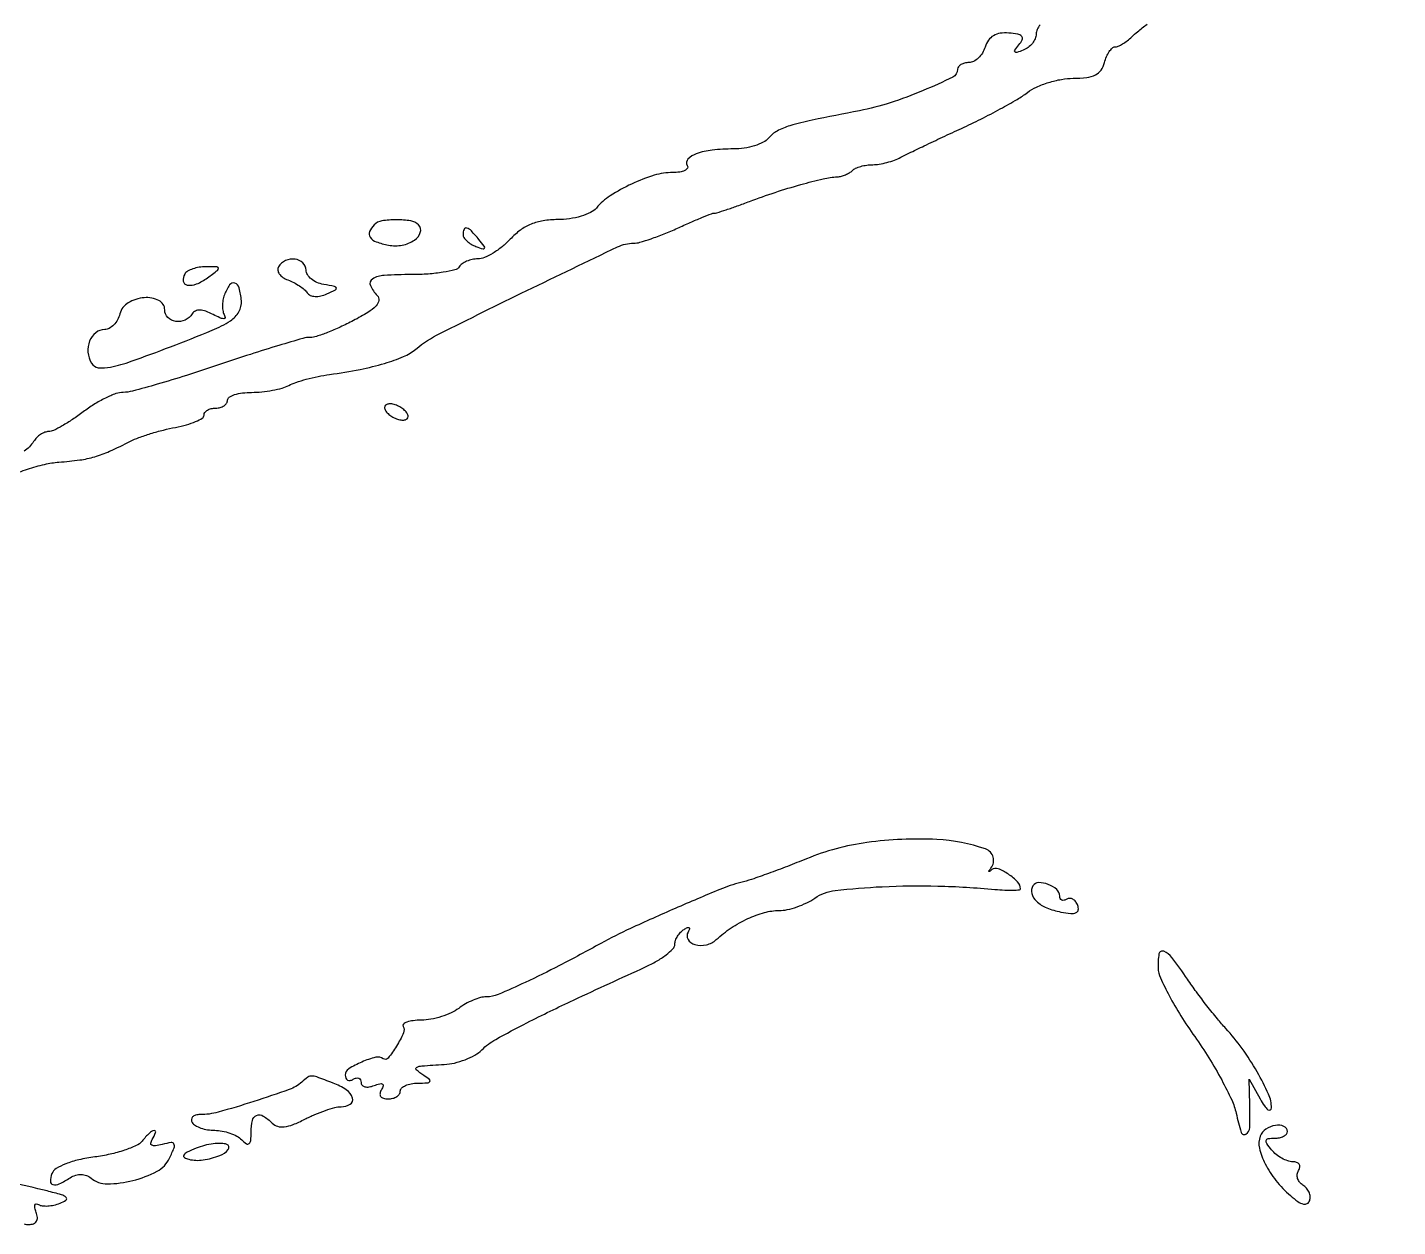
# Model space of a CAD drawing. Extents: x 0 to 4160, y 0 to 3120.
# Drawn here: x 1687.5 to 1862, y 1642.7 to 1795.5 of the extents above; entities that cross this region are included whole.
import ezdxf

# ---------------------------------------------------------------- set-up
doc = ezdxf.new("R2010")
doc.units = 0

msp = doc.modelspace()

# ---------------------------------------------------------------- linework, layer by layer
for points in [[(4159.499279, 606.274193, 0.000001), (4159.667734, 974.478125, 0.000057)], [(757.647081, 3119.740147, 0.000002), (520.492565, 3119.487217, 0.4139)], [(1964.75, 0.149832, 0.000016), (2717.930904, 0.232101, 0.000028), (3351.473438, 0.357111)], [(1685.339509, 1738.409505, -0.020787), (1687.517517, 1739.219193, -0.020984), (1689.696019, 1739.827731, -0.038728), (1691.512402, 1740.107855, 0.014847), (1694.176151, 1740.389364, 0.037453), (1696.081971, 1740.795286, 0.035194), (1697.973165, 1741.496544, 0.011823), (1700.626892, 1742.775464, -0.030938), (1701.694717, 1743.240691, -0.012704), (1703.193298, 1743.743328, -0.012512), (1704.833895, 1744.203011, -0.015681), (1706.376892, 1744.542883, 0.022267), (1707.765016, 1744.867861, 0.033522), (1708.935712, 1745.283978, 0.035669), (1709.784366, 1745.725627, 0.26058), (1710, 1746.111291, -0.165169), (1710.115131, 1746.450308, -0.095581), (1710.440625, 1746.738942, -0.07661), (1710.926274, 1746.934013, -0.057319), (1711.5, 1747, 0.064853), (1712.073457, 1747.074694, 0.082425), (1712.559375, 1747.29375, 0.098894), (1712.884432, 1747.618646, 0.148195), (1713, 1748, -0.258241), (1713.212748, 1748.384447, -0.06123), (1713.900562, 1748.70625, -0.047939), (1714.891262, 1748.927269, -0.030934), (1716.065741, 1749, 0.025225), (1717.363021, 1749.065489, 0.021195), (1718.725672, 1749.262051, 0.021723), (1719.956297, 1749.549006, 0.053694), (1720.815741, 1749.892089, -0.042017), (1721.69969, 1750.269062, -0.014445), (1723.033374, 1750.667399, -0.014239), (1724.536473, 1751.023903, -0.016009), (1726, 1751.278722, 0.013044), (1729.877011, 1751.930103, 0.023402), (1733.012012, 1752.695096, 0.02843), (1735.424859, 1753.556708, 0.073507), (1737, 1754.515025, -0.057631), (1740.031984, 1756.493641, -0.002651), (1751.114465, 1761.953434, -0.00156), (1762.685677, 1767.533396, -0.112017), (1764.74228, 1768, 0.07081), (1765.516329, 1768.110173, 0.012041), (1766.940361, 1768.561387, 0.012934), (1768.598464, 1769.179445, 0.0112), (1770.304864, 1769.911105, -0.004239), (1771.948508, 1770.643109, -0.006125), (1773.414554, 1771.259931, -0.00337), (1774.659318, 1771.756043, -0.094934), (1775, 1771.819172, 0.079096), (1775.340638, 1771.871277, 0.003208), (1776.528125, 1772.259621, 0.005545), (1777.93119, 1772.745816, 0.003894), (1779.5, 1773.32284, -0.010587), (1782.763891, 1774.473974, -0.011091), (1786.023634, 1775.467041, -0.01104), (1788.880629, 1776.200981, -0.043373), (1790.679421, 1776.459399, 0.049857), (1791.185013, 1776.538723, 0.035426), (1791.728953, 1776.722654, 0.035932), (1792.228151, 1776.975434, 0.061285), (1792.596087, 1777.262754, -0.091472), (1793.007741, 1777.546175, -0.035668), (1793.659295, 1777.783434, -0.033823), (1794.41908, 1777.945609, -0.035684), (1795.180236, 1778, 0.040381), (1796.01333, 1778.067392, 0.023537), (1796.994687, 1778.275023, 0.023424), (1797.964246, 1778.577499, 0.03633), (1798.763569, 1778.936249, -0.010584), (1799.782565, 1779.458144, -0.001791), (1801.752423, 1780.406254, -0.001957), (1804.075548, 1781.503024, -0.00174), (1806.5, 1782.625788, 0.008717), (1808.972013, 1783.812744, 0.008341), (1811.438052, 1785.102122, 0.008306), (1813.575958, 1786.31221, 0.029424), (1814.884859, 1787.189539, -0.055774), (1816.048318, 1787.883632, -0.031517), (1817.585176, 1788.468177, -0.03108), (1819.229606, 1788.867636, -0.044069), (1820.728478, 1789, 0.028974), (1822.438845, 1789.099196, 0.087626), (1823.552583, 1789.432364, 0.123182), (1824.267, 1790.047178, 0.090063), (1824.710251, 1791, -0.035727), (1824.970102, 1791.765614, -0.04752), (1825.318135, 1792.4125, -0.056184), (1825.696768, 1792.861288, -0.191732), (1826.045203, 1793, 0.104918), (1826.445955, 1793.085028, 0.030828), (1827.006805, 1793.376856, 0.029481), (1827.613024, 1793.791912, 0.027834), (1828.178571, 1794.282913, -0.022009), (1828.912644, 1794.935364, -0.005847), (1830.139955, 1795.909492, -0.005919)], [(1816.514062, 1795.809261, 0.071041), (1816.130743, 1795.224859, 0.110112), (1816, 1794.638374, -0.102214), (1815.877786, 1794.046785, -0.066777), (1815.517826, 1793.447366, -0.063175), (1814.986093, 1792.931287, -0.069579), (1814.358556, 1792.584097, -0.014331), (1813.528371, 1792.292533, -0.308001), (1813.291816, 1792.362731, -0.340825), (1813.285306, 1792.596819, -0.015894), (1813.803752, 1793.263536, 0.063542), (1814.21891, 1793.917251, 0.295542), (1814.16125, 1794.339149, 0.172151), (1813.67546, 1794.616834, 0.023943), (1812.507394, 1794.770079, 0.057868), (1811.418148, 1794.734085, 0.096954), (1810.558034, 1794.427949, 0.105043), (1809.9225, 1793.842304, 0.077549), (1809.494811, 1792.983651, -0.06126), (1809.147245, 1792.2252, -0.06327), (1808.629336, 1791.582697, -0.070107), (1808.027314, 1791.147431, -0.122106), (1807.432612, 1791, 0.057285), (1806.88466, 1790.937014, 0.076582), (1806.42083, 1790.750809, 0.095561), (1806.109956, 1790.475297, 0.165252), (1806, 1790.15169, -0.286681), (1805.376718, 1789.153966, -0.013517), (1801.609091, 1787.439753, -0.021709), (1797.385146, 1785.866474, -0.030725), (1793.5, 1784.86737, 0.002961), (1787.461638, 1783.667216, 0.022319), (1784.639417, 1782.956344, 0.049793), (1783.000526, 1782.280972, 0.097225), (1781.909722, 1781.391222, -0.103897), (1781.236255, 1780.856544, -0.040269), (1780.126146, 1780.408671, -0.037677), (1778.805721, 1780.102755, -0.038104), (1777.459343, 1780, 0.026546), (1774.73298, 1779.855153, 0.05927), (1772.711997, 1779.393538, 0.116359), (1771.650607, 1778.706257, 0.341983), (1771.564761, 1777.895215, -0.278537), (1771.568236, 1777.556876, -0.147947), (1771.24893, 1777.262969, -0.076866), (1770.596682, 1777.063484, -0.03586), (1769.712655, 1777, 0.074404), (1767.354718, 1776.647168, 0.034484), (1764.455574, 1775.535989, 0.034473), (1761.744099, 1774.041052, 0.076469), (1759.98278, 1772.479251, -0.107331), (1759.253344, 1771.908172, -0.039754), (1758.030907, 1771.43274, -0.037), (1756.56478, 1771.108753, -0.035895), (1755.051869, 1771, 0.038866), (1753.207092, 1770.856385, 0.059158), (1751.661448, 1770.422677, 0.061172), (1750.297432, 1769.652637, 0.04515), (1749, 1768.5, -0.033841), (1747.9709, 1767.54331, -0.033859), (1746.822322, 1766.734375, -0.035888), (1745.725586, 1766.171514, -0.100945), (1744.884703, 1766, 0.051237), (1744.163081, 1765.925858, 0.048112), (1743.455446, 1765.70625, 0.051646), (1742.864611, 1765.383271, 0.103809), (1742.5, 1765, -0.194165), (1741.967949, 1764.60908, -0.021638), (1740.465225, 1764.29375, -0.023783), (1738.570094, 1764.072902, -0.017115), (1736.440983, 1764, 0.014501), (1732.948537, 1763.898689, 0.122873), (1731.460424, 1763.434248, 0.374929), (1731.198557, 1762.606324, 0.093854), (1732.065101, 1761.334899, -0.241276), (1732.264482, 1760.716508, -0.150277), (1731.918814, 1760.018696, -0.06589), (1730.889319, 1759.18455, -0.017222), (1729.034307, 1758.134899, -0.012707), (1727.363999, 1757.31757, -0.014687), (1725.732265, 1756.627127, -0.01381), (1724.325284, 1756.124195, -0.079085), (1723.544994, 1756, 0.069565), (1722.604845, 1755.868561, 0.003299), (1719.537525, 1754.971875, 0.005366), (1715.903513, 1753.840813, 0.00383), (1711.859262, 1752.5, -0.005063), (1707.782251, 1751.159476, -0.006726), (1704.046821, 1750.028125, -0.004918), (1700.905277, 1749.155968, -0.065334), (1699.716753, 1749, 0.087863), (1698.786924, 1748.835334, 0.025774), (1697.447236, 1748.265625, 0.025024), (1695.979587, 1747.456852, 0.024481), (1694.588887, 1746.5, -0.014951), (1693.2529, 1745.542789, -0.018377), (1691.94917, 1744.734375, -0.017029), (1690.821155, 1744.141016, -0.113025), (1690.205299, 1744, 0.093692), (1689.723409, 1743.908902, 0.051765), (1689.189335, 1743.632812, 0.049107), (1688.68759, 1743.228159, 0.056268), (1688.29969, 1742.75, -0.100332), (1687.08569, 1741.495847, -0.019256)], [(1687.070147, 1643.093361, 0.074848), (1687.690322, 1643, 0.086522), (1688.291078, 1643.104742, 0.173353), (1688.658315, 1643.406926, 0.158302), (1688.770343, 1643.896443, 0.069458), (1688.618443, 1644.551938, -0.036117), (1688.448193, 1645.113824, -0.129949), (1688.461724, 1645.484909, -0.314558), (1688.635099, 1645.621249, -0.153806), (1688.921212, 1645.548693, 0.110647), (1689.394776, 1645.384804, 0.042279), (1690.09621, 1645.364969, 0.039264), (1690.889252, 1645.472463, 0.038695), (1691.659758, 1645.702866, 0.059508), (1692.413923, 1646.102026, 0.47619), (1692.439961, 1646.442649, 0.120651), (1691.836372, 1646.786727, 0.009078), (1690, 1647.27487, 0.005077), (1685.329393, 1648.375854, 0.027193)]]:
    msp.add_lwpolyline(points, format="xyb")
for points in [[(1731.666667, 1770.333333, 0.099392), (1731.092084, 1769.470079, 0.256905), (1731.17426, 1768.751109, 0.155421), (1731.938484, 1768.17533, 0.037123), (1733.49365, 1767.756463, 0.09354), (1735.243383, 1767.752358, 0.102732), (1736.811004, 1768.394787, 0.165917), (1737.553971, 1769.375614, 0.283455), (1737.324657, 1770.342009, 0.159454), (1736.340171, 1770.841044, 0.038629), (1734.496648, 1770.98084, 0.038652), (1732.652996, 1770.835262, 0.158645)], [(1743, 1769.106989, 0.148172), (1743.117443, 1768.719384, 0.058677), (1743.482174, 1768.291272, 0.05126), (1744.013435, 1767.891147, 0.0442), (1744.641444, 1767.584097, 0.012731), (1745.541716, 1767.264678, 0.389672), (1745.741192, 1767.355597, 0.27071), (1745.707299, 1767.617386, 0.008807), (1745.018999, 1768.477108, 0.017238), (1744.053128, 1769.562498, 0.127361), (1743.469452, 1769.925, 0.389178), (1743.129499, 1769.765008, 0.097466)], [(1707.542705, 1764.069098, 0.180339), (1707.364533, 1763.175153, 0.322268), (1707.868949, 1762.668949, 0.139557), (1709.053587, 1762.804196, 0.060166), (1710.452158, 1763.588676, 0.005061), (1711.727357, 1764.541079, 0.271746), (1711.837768, 1764.810829, 0.365018), (1711.648259, 1764.979962, 0.007166), (1710.250147, 1765, 0.040019), (1709.391833, 1764.931192, 0.042821), (1708.575339, 1764.726548, 0.046965), (1707.912986, 1764.426755, 0.125231)], [(1719.495635, 1764.992937, 0.173546), (1719.402692, 1764.556672, 0.12153), (1719.588747, 1764.084888, 0.090933), (1720.038888, 1763.646724, 0.059227), (1720.686618, 1763.315879, -0.031046), (1721.428457, 1762.988157, -0.027283), (1722.157985, 1762.558151, -0.028259), (1722.773855, 1762.096089, -0.070181), (1723.149075, 1761.677224, 0.147491), (1723.539822, 1761.356322, 0.084189), (1724.140044, 1761.217862, 0.068825), (1724.873029, 1761.275667, 0.050456), (1725.649075, 1761.530224, 0.009857), (1726.758714, 1762.049231, 0.373801), (1726.857819, 1762.284852, 0.269516), (1726.634092, 1762.483858, 0.00682), (1725.25, 1762.745492, -0.058641), (1724.389625, 1763.002552, -0.068543), (1723.660938, 1763.443673, -0.079933), (1723.168972, 1763.993358, -0.143604), (1723, 1764.569551, 0.206555), (1722.601451, 1765.493144, 0.160303), (1721.599699, 1765.962469, 0.136944), (1720.388297, 1765.776953, 0.149362)], [(1712.603744, 1761.409758, 0.049426), (1712.416429, 1760.726658, 0.04356), (1712.356044, 1759.990101, 0.045965), (1712.422162, 1759.311532, 0.091398), (1712.617433, 1758.80999, -0.183583), (1712.674404, 1758.514479, -0.382913), (1712.504204, 1758.380536, -0.088101), (1711.998178, 1758.504573, -0.018819), (1711.181365, 1758.902936, 0.034749), (1710.244617, 1759.323428, 0.078974), (1709.485468, 1759.473238, 0.116295), (1708.907093, 1759.359402, 0.148921), (1708.501671, 1759.002704, -0.14951), (1707.600812, 1758.211951, -0.142108), (1706.392273, 1758.040096, -0.163418), (1705.395522, 1758.540215, -0.197972), (1705, 1759.5, 0.285924), (1704.249008, 1760.705909, 0.136886), (1702.383552, 1761.054512, 0.112594), (1700.341447, 1760.396805, 0.1973), (1699.289749, 1759, -0.062272), (1698.984193, 1758.235345, -0.06636), (1698.504788, 1757.5875, -0.07433), (1697.931915, 1757.149449, -0.12678), (1697.351984, 1757, 0.169066), (1696.210537, 1756.602682, 0.132609), (1695.425619, 1755.542239, 0.115733), (1695.218359, 1754.103439, 0.111122), (1695.666319, 1752.698766, 0.237216), (1696.533037, 1752.137184, 0.078968), (1698.088284, 1752.212681, 0.034174), (1700.730888, 1752.956677, 0.005578), (1705.725234, 1754.801924, 0.005938), (1711.029707, 1756.901821, 0.046752), (1713.37308, 1758.128536, 0.119427), (1714.44611, 1759.263454, 0.151704), (1714.757126, 1760.663897, 0.040697), (1714.485562, 1762.305681, 0.253236), (1713.92922, 1762.913368, 0.341043), (1713.267597, 1762.691237, 0.05584)], [(1733, 1747.075604, 0.142471), (1733.108138, 1746.703798, 0.060245), (1733.440625, 1746.297997, 0.052856), (1733.926166, 1745.922397, 0.046632), (1734.5, 1745.638374, 0.049166), (1735.07468, 1745.480468, 0.08982), (1735.559375, 1745.484956, 0.13955), (1735.877126, 1745.644659, 0.209945), (1736, 1745.924396, 0.142471), (1735.891862, 1746.296202, 0.060245), (1735.559375, 1746.702003, 0.052856), (1735.073834, 1747.077603, 0.046632), (1734.5, 1747.361626, 0.049166), (1733.92532, 1747.519532, 0.08982), (1733.440625, 1747.515044, 0.13955), (1733.122874, 1747.355341, 0.209945)], [(1786.729249, 1689.579464, -0.005398), (1784.332163, 1688.623851, -0.005309), (1781.901782, 1687.714779, -0.00523), (1779.755089, 1686.963004, -0.020125), (1778.398925, 1686.563988, 0.03655), (1775.706706, 1685.674884, 0.004537), (1770.023566, 1683.264622, 0.005652), (1764.30863, 1680.702249, 0.01752), (1760.536631, 1678.796471, -0.005862), (1755.280801, 1675.985329, -0.010726), (1750.921605, 1673.836572, -0.009374), (1747.466603, 1672.302881, -0.100089), (1745.968703, 1672, 0.068701), (1745.223178, 1671.897078, 0.030016), (1744.27807, 1671.568717, 0.029001), (1743.300821, 1671.093775, 0.034311), (1742.44113, 1670.531803, -0.054669), (1741.494671, 1669.966614, -0.030817), (1740.245058, 1669.485547, -0.030402), (1738.908572, 1669.151276, -0.043271), (1737.690983, 1669.031803, 0.025947), (1736.646051, 1668.965672, 0.052991), (1735.845278, 1668.78579, 0.095733), (1735.39771, 1668.530875, 0.369498), (1735.352307, 1668.238972, -0.2498), (1735.405999, 1667.401108, -0.030366), (1734.515009, 1665.715677, -0.030689), (1733.45918, 1664.199758, -0.40258), (1732.841066, 1664.115419, 0.222756), (1731.876046, 1664.302505, 0.039793), (1730.090458, 1663.698056, 0.039367), (1728.436983, 1662.827453, 0.257329), (1728, 1662.034603, 0.097206), (1728.076947, 1661.64255, 0.17481), (1728.29375, 1661.4021, 0.170774), (1728.618369, 1661.352155, 0.092248), (1729, 1661.5, -0.079467), (1729.382252, 1661.659353, -0.157566), (1729.70625, 1661.63462, -0.184509), (1729.921216, 1661.43288, -0.113538), (1730, 1661.090402, 0.194004), (1730.136142, 1660.752734, 0.14465), (1730.488813, 1660.552212, 0.096133), (1731.02672, 1660.531756, 0.053235), (1731.664045, 1660.701324, -0.026179), (1732.386586, 1660.936014, -0.196415), (1732.736436, 1660.891636, -0.357523), (1732.829264, 1660.652308, -0.059284), (1732.605028, 1660.169939, 0.094824), (1732.424516, 1659.696822, 0.201622), (1732.509395, 1659.32166, 0.171774), (1732.855811, 1659.079462, 0.067586), (1733.440983, 1659, 0.062283), (1734.037096, 1659.074545, 0.080552), (1734.542039, 1659.29375, 0.097988), (1734.879982, 1659.618621, 0.153634), (1735, 1660, -0.208855), (1735.167516, 1660.383543, -0.081007), (1735.660938, 1660.710748, -0.061885), (1736.38862, 1660.93607, -0.042491), (1737.25, 1661.015313, 0.011293), (1738.444209, 1661.050422, 0.220444), (1738.762149, 1661.218347, 0.409657), (1738.728886, 1661.479509, 0.023197), (1738, 1662, -0.029837), (1737.043424, 1662.702434, -0.533057), (1737.075918, 1663.020726, -0.105959), (1737.73816, 1663.210043, -0.003237), (1740.597847, 1663.384247, 0.044286), (1741.907513, 1663.572658, 0.034594), (1743.280641, 1663.998253, 0.035598), (1744.512361, 1664.579451, 0.068444), (1745.380594, 1665.237737, -0.069018), (1747.154209, 1666.579287, -0.010125), (1751.141547, 1668.703592, -0.008168), (1757.078242, 1671.592806, -0.002441), (1766.224202, 1675.806277, 0.024458), (1767.652184, 1676.541975, 0.032779), (1768.861997, 1677.35232, 0.0344), (1769.73525, 1678.125177, 0.191252), (1769.974202, 1678.690983, -0.081503), (1770.068967, 1679.199327, -0.052012), (1770.331559, 1679.741713, -0.050763), (1770.710926, 1680.234325, -0.064975), (1771.154508, 1680.595492, -0.030129), (1771.590316, 1680.829816, -0.260615), (1771.802261, 1680.813508, -0.356812), (1771.854942, 1680.642387, -0.041716), (1771.660252, 1680.259293, 0.280957), (1771.654834, 1679.322277, 0.193975), (1772.525438, 1678.666472, 0.120742), (1773.995014, 1678.634015, 0.13165), (1775.25973, 1679.29249, -0.039019), (1777.1586, 1680.77789, -0.038032), (1779.281008, 1681.964523, -0.040355), (1781.395814, 1682.743941, -0.068215), (1783.263925, 1683, 0.054052), (1784.303474, 1683.112709, 0.029407), (1785.541024, 1683.461607, 0.028944), (1786.771868, 1683.969658, 0.040441), (1787.798516, 1684.571429, -0.125281), (1790.390275, 1685.552156, -0.015977), (1796.37976, 1686.035577, -0.018476), (1803.459927, 1686.117985, -0.016843), (1810.75, 1685.687436, 0.01085), (1811.996188, 1685.598839, 0.018219), (1813.045312, 1685.585364, 0.012691), (1813.87166, 1685.625864, 0.3926), (1814, 1685.764119, 0.195569), (1813.644577, 1686.638057, 0.051775), (1812.463789, 1687.622199, 0.052182), (1811.14834, 1688.31893, 0.272068), (1810.369048, 1688.202381, -0.011372), (1810.051989, 1687.957836, -0.437364), (1809.973047, 1687.973047, -0.309896), (1809.977513, 1688.071862, -0.009626), (1810.241324, 1688.407991, 0.521441), (1809.550817, 1690.840246, 0.070891), (1803.344869, 1692.042323, 0.046448), (1794.454201, 1691.65938, 0.063653)], [(1815.598008, 1686.15858, 0.206158), (1815.451775, 1685.170663, 0.139826), (1816.042279, 1684.179979, 0.091664), (1817.346666, 1683.339094, 0.051667), (1819.158705, 1682.805153, 0.022309), (1820.415767, 1682.62967, 0.117897), (1821.099753, 1682.72649, 0.270321), (1821.370123, 1683.069554, 0.127136), (1821.30392, 1683.65038, 0.072331), (1821.04055, 1684.120321, 0.102167), (1820.678299, 1684.432912, 0.124007), (1820.276428, 1684.540491, 0.143059), (1819.895215, 1684.435239, -0.083039), (1819.553173, 1684.29549, -0.161693), (1819.262969, 1684.324148, -0.181975), (1819.070023, 1684.514663, -0.108353), (1819, 1684.833994, 0.216605), (1818.622119, 1685.66535, 0.086782), (1817.528308, 1686.327613, 0.091534), (1816.320289, 1686.558359, 0.261583)], [(1831.535353, 1675.683719, 0.095599), (1831.839609, 1674.409376, 0.016242), (1832.947989, 1672.157941, 0.017217), (1834.446717, 1669.566756, 0.014578), (1836.201941, 1666.933719, -0.015174), (1838.001734, 1664.226839, -0.015147), (1839.635138, 1661.414213, -0.015158), (1840.910388, 1658.87568, -0.056101), (1841.478727, 1657.178494, 0.022471), (1842.116407, 1654.742041, 0.487752), (1842.716974, 1654.514424, 0.251817), (1843.20262, 1655.339322, 0.016076), (1843.221652, 1658.235914), (1843.138142, 1661.5), (1844.533636, 1659, 0.021938), (1845.074514, 1658.123684, 0.073921), (1845.529612, 1657.629677, 0.295264), (1845.809425, 1657.600305, 0.275371), (1845.964565, 1657.845708, 0.113976), (1845.608527, 1659.596281, 0.023215), (1844.154819, 1662.429689, 0.024891), (1842.233548, 1665.4256, 0.031667), (1840.160567, 1667.971755, -0.014554), (1839.083551, 1669.205883, -0.006848), (1837.761203, 1670.85889, -0.006779), (1836.422277, 1672.629458, -0.009482), (1835.277681, 1674.25, 0.011998), (1833.299365, 1677.021239, 0.141168), (1832.252443, 1677.811089, 0.472107), (1831.650295, 1677.469267, 0.054069)], [(1722.45, 1661.144545, -0.097877), (1720.866836, 1660.199961, -0.008252), (1716.341143, 1658.668419, -0.009813), (1711.801652, 1657.312861, -0.067743), (1709.503086, 1657, 0.063078), (1708.927248, 1656.927065, 0.133759), (1708.539717, 1656.70625, 0.191591), (1708.398297, 1656.379391, 0.146874), (1708.5, 1656, 0.123387), (1708.894786, 1655.615893, 0.047457), (1709.594775, 1655.29375, 0.0433), (1710.455898, 1655.073939, 0.040867), (1711.359017, 1655, -0.046611), (1712.305082, 1654.911614, -0.037328), (1713.294211, 1654.6475, -0.038592), (1714.178881, 1654.260156, -0.074024), (1714.8, 1653.8, 0.043912), (1715.404066, 1653.293644, 0.338229), (1715.75, 1653.308333, 0.201593), (1715.956017, 1653.705795, 0.02009), (1716, 1654.8, -0.056337), (1716.163933, 1656.250325, -0.242633), (1716.706694, 1656.89318, -0.242959), (1717.544517, 1656.823375, -0.056458), (1718.685098, 1655.914902, 0.127391), (1719.367434, 1655.513291, 0.099946), (1720.226409, 1655.445001, 0.065634), (1721.344017, 1655.731533, 0.023803), (1722.835438, 1656.414902, -0.018397), (1724.122685, 1657.021635, -0.018207), (1725.455478, 1657.534377, -0.018409), (1726.652319, 1657.896796, -0.064394), (1727.45034, 1658, 0.136945), (1728.633995, 1658.330386, 0.351009), (1728.92, 1659.110852, 0.165247), (1728.129391, 1660.147783, 0.057192), (1726.4349, 1661.024751, 0.003734), (1724.360393, 1661.795793, 0.079751), (1723.719007, 1661.918625, 0.16429), (1723.226048, 1661.768499, 0.027955)], [(1702.104999, 1653.626516, -0.113135), (1701.356351, 1653.054124, -0.025928), (1699.865349, 1652.466187, -0.025523), (1698.034571, 1651.954128, -0.022455), (1696.081356, 1651.60518, 0.023127), (1694.064252, 1651.242023, 0.036909), (1692.390653, 1650.727688, 0.043634), (1691.168083, 1650.12325, 0.166005), (1690.630186, 1649.478664, 0.080749), (1690.427835, 1648.506715, 0.363803), (1690.754646, 1648.080126, 0.169854), (1691.563393, 1648.1754, 0.027554), (1692.966462, 1648.95811, -0.065047), (1693.655269, 1649.277384, -0.080468), (1694.354258, 1649.378408, -0.085162), (1695.01785, 1649.252869, -0.084157), (1695.604698, 1648.913108, 0.177687), (1697.684098, 1648.17516, 0.059613), (1700.930025, 1648.598763, 0.05941), (1704.016204, 1649.787039, 0.162314), (1705.611254, 1651.456, 0.013902), (1706.192663, 1652.782322, 0.221351), (1706.168569, 1653.260488, 0.320558), (1705.806727, 1653.441729, 0.024934), (1704.685896, 1653.207609, -0.026542), (1703.816163, 1653.028853, -0.153453), (1703.358259, 1653.100352, -0.334318), (1703.221898, 1653.371412, -0.093874), (1703.402645, 1653.842476, 0.048085), (1703.838217, 1654.727222, 0.57825), (1703.645327, 1654.962288, 0.156159), (1703.039354, 1654.650861, 0.023386)], [(1844.546619, 1654.260891, 0.151139), (1844.445316, 1652.737488, 0.058908), (1845.179441, 1650.734361, 0.051386), (1846.547688, 1648.607444, 0.04424), (1848.385226, 1646.684746, 0.025751), (1849.34044, 1645.930878, 0.091442), (1850.04522, 1645.604009, 0.192715), (1850.532939, 1645.667215, 0.186987), (1850.850133, 1646.0504, 0.10637), (1850.906292, 1646.559772, 0.077912), (1850.760951, 1647.111351, 0.073724), (1850.441863, 1647.619926, 0.077581), (1849.993769, 1648.003851, -0.087703), (1849.568631, 1648.383193, -0.094539), (1849.312802, 1648.876051, -0.100093), (1849.264688, 1649.404787, -0.111661), (1849.430902, 1649.888197, 0.105286), (1849.583707, 1650.315038, 0.183802), (1849.499332, 1650.676096, 0.164188), (1849.183586, 1650.917231, 0.081867), (1848.681462, 1651, -0.083858), (1848.040977, 1651.108181, -0.043873), (1847.301196, 1651.440625, -0.042018), (1846.582466, 1651.926046, -0.050059), (1846, 1652.5, -0.020633), (1845.381629, 1653.310961, -0.217533), (1845.308142, 1653.71069, -0.304492), (1845.565314, 1653.942264, -0.035496), (1846.377555, 1654, 0.049389), (1846.998426, 1654.061479, 0.069384), (1847.523407, 1654.244792, 0.089556), (1847.876773, 1654.51517, 0.18689), (1848, 1654.833333, 0.299611), (1847.558267, 1655.504337, 0.143643), (1846.488788, 1655.634449, 0.105325), (1845.263205, 1655.153236, 0.156347)], [(1709, 1652.716279, 0.015321), (1707.848325, 1652.204267, 0.134196), (1707.430685, 1651.841079, 0.424538), (1707.494427, 1651.548815, 0.078051), (1708.062361, 1651.310492, 0.097359), (1709.882564, 1651.224109, 0.056298), (1712.008495, 1651.787741, 0.12608), (1713.07829, 1652.555479, 0.515664), (1712.910469, 1653.200032, 0.088227), (1712.19523, 1653.336017, 0.033754), (1711.17995, 1653.27951, 0.032133), (1710.060733, 1653.067364, 0.034045)]]:
    msp.add_lwpolyline(points, format="xyb", close=True)

doc.saveas('drawing.dxf')
